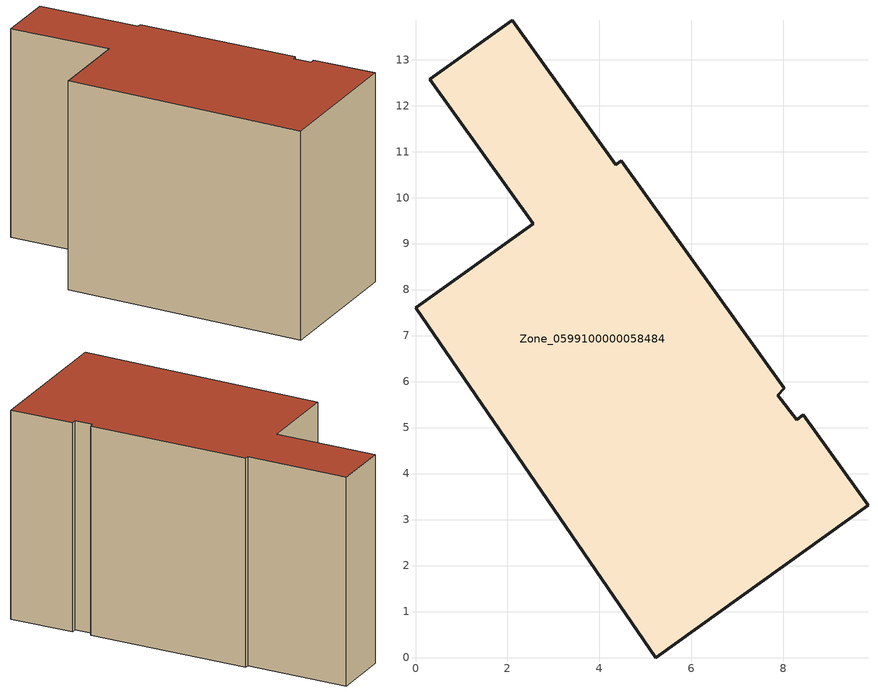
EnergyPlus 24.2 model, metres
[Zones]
Zone_0599100000058484
 floor ground (C_G): 4.35,10.71 4.47,10.8 8.01,5.86 7.87,5.7 8.29,5.17 8.43,5.28 9.84,3.31 5.22,0 0,7.6 2.56,9.43 0.31,12.57 2.11,13.85 z0
 wall outside (C_F): 5.22,0 9.84,3.31 8.43,5.28 8.29,5.17 7.87,5.7 8.01,5.86 4.47,10.8 4.35,10.71 2.11,13.85 0.31,12.57 2.56,9.43 0,7.6 5.22,0 z0:7.96
 roof outside (C_R): 8.43,5.28 8.29,5.17 7.87,5.7 8.01,5.86 4.47,10.8 4.35,10.71 2.11,13.85 0.31,12.57 2.56,9.43 0,7.6 5.22,0 9.84,3.31 z7.96
[BUILDING]
Pand.0599100000058484: North Axis=0; Terrain=City; Loads Convergence Tolerance Value=0.04; Temperature Convergence Tolerance Value=0.4; Solar Distribution=FullExterior; Maximum Number of Warmup Days=25; Minimum Number of Warmup Days=1
[Site:Location]
Rotterdam.The.Hague.AP_ZH_NLD Design_Conditions: Latitude=51.96; Longitude=4.45; Time Zone=1; Elevation=-4.5
[SITE:GROUNDTEMPERATURE:BUILDINGSURFACE]
18, 18, 18, 18, 18, 18, 18, 18, 18, 18, 18, 18
[MATERIAL] Thermal Absorptance=0.9; Solar Absorptance=0.7; Visible Absorptance=0.7
Name | Roughness | Thickness | Conductivity | Density | Specific Heat
G.TC.1975-1991 | MediumSmooth | 0.15 | 0.288461 | 540 | 1210
F.TC.1975-1991 | Rough | 0.3 | 0.230769 | 1920 | 840
R.TC.1975-1991 | MediumRough | 0.2 | 0.153846 | 1500 | 1000
[CONSTRUCTION]
C_G: G.TC.1975-1991
C_F: F.TC.1975-1991
C_R: R.TC.1975-1991
[ZONE]
Zone_0599100000058484: Type=1; Multiplier=1; Ceiling Height=Autocalculate; Volume=Autocalculate; Floor Area=autocalculate; Part of Total Floor Area=Yes
[ZONEINFILTRATION:DESIGNFLOWRATE]
Infil_Zone_0599100000058484: Zone or ZoneList or Space or SpaceList=Zone_0599100000058484; Schedule=AlwaysOn; Design Flow Rate Calculation Method=Flow/Area; Flow Rate per Floor Area=0.003; Constant Term Coefficient=1; Temperature Term Coefficient=0; Velocity Term Coefficient=0; Velocity Squared Term Coefficient=0
[HVACTEMPLATE:ZONE:IDEALLOADSAIRSYSTEM]
Zone_0599100000058484: Maximum Heating Supply Air Temperature=50; Minimum Cooling Supply Air Temperature=13; Maximum Heating Supply Air Humidity Ratio=0.0156; Minimum Cooling Supply Air Humidity Ratio=0.0077; Heating Limit=NoLimit; Cooling Limit=NoLimit; Dehumidification Control Type=ConstantSensibleHeatRatio; Cooling Sensible Heat Ratio=0.7; Dehumidification Setpoint=60; Humidification Control Type=None; Humidification Setpoint=30; Outdoor Air Method=None; Outdoor Air Flow Rate per Person=0.00944; Outdoor Air Flow Rate per Zone Floor Area=0; Outdoor Air Flow Rate per Zone=0; Demand Controlled Ventilation Type=None; Outdoor Air Economizer Type=NoEconomizer; Heat Recovery Type=None; Sensible Heat Recovery Effectiveness=0.7; Latent Heat Recovery Effectiveness=0.65
[ZONECONTROL:THERMOSTAT]
ThermostatControl_Zone_0599100000058484: Zone or ZoneList=Zone_0599100000058484; Control Type Schedule=DualSetpointControlType; Control 1=Thermostat_Zone_0599100000058484; Temperature Difference Between Cutout And Setpoint=0
[THERMOSTATSETPOINT:DUALSETPOINT]
Thermostat_Zone_0599100000058484: Heating Setpoint Temperature Schedule=HeatingSetpoint_Zone_0599100000058484; Cooling Setpoint Temperature Schedule=CoolingSetpoint_Zone_0599100000058484
[SCHEDULE:COMPACT]
HeatingSetpoint_Zone_0599100000058484: Through: 12/31, For: AllDays, Until: 24:00, 21
CoolingSetpoint_Zone_0599100000058484: Through: 12/31, For: AllDays, Until: 24:00, 24
DualSetpointControlType: Through: 12/31, For: AllDays, Until: 24:00, 4
AlwaysOn: Through: 12/31, For: AllDays, Until: 24:00, 1
